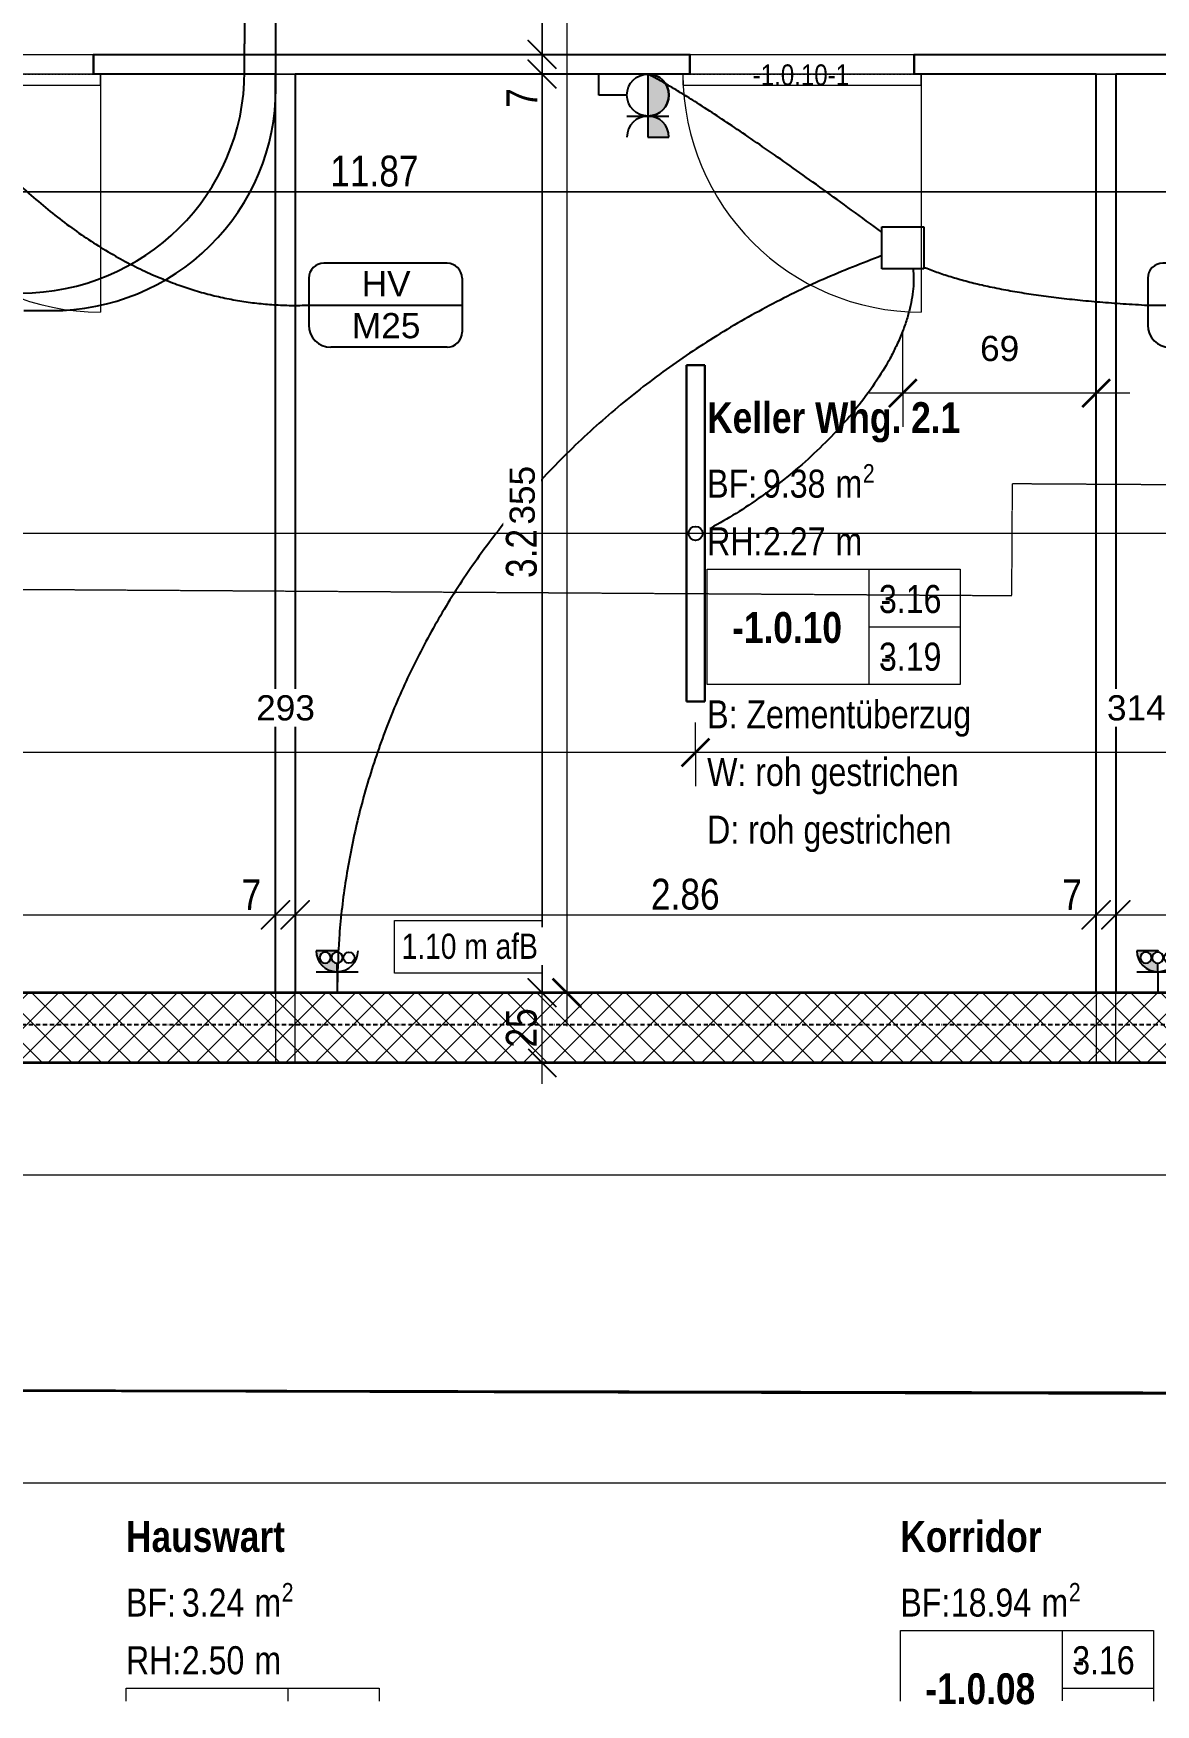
# Model space of a CAD drawing. Header units: millimetres. Extents: x -24363 to 26500, y -21894 to 23000.
# Drawn here: x -9004 to -4998, y -12942 to -6975 of the extents above; entities that cross this region are included whole.
import ezdxf

# ---------------------------------------------------------------- set-up
doc = ezdxf.new("R2010")
doc.units = ezdxf.units.MM
for name, pattern in [('Achse', [25, 15, -5, 0, -5]), ('IMPORT-Strich 2_1mm _3_', [3, 2, -1]), ('IMPORT-Strich 6_1mm', [7, 6, -1]), ('IMPORT-Strichpunkt 3_1_1mm Achsen _3_', [5, 3, -1, 0, -1])]:
    doc.linetypes.add(name, pattern=pattern)
for name, color, linetype, lineweight in [('000 Kataster', 7, 'Continuous', 5), ('000 Kataster Abbruch', 7, 'Continuous', 5), ('000-3 Kataster Parzellengrenzen', 7, 'Continuous', 5), ('010 Aussenwände Bauteilschraffuren Neu', 7, 'Continuous', 5), ('010 Aussenwände Neu', 7, 'Continuous', 5), ('010 Türen Neu', 7, 'Continuous', 5), ('016 Trennwände Neu', 7, 'Continuous', 5), ('035 Decken Neu', 7, 'Continuous', 5), ('080 Raum Innen Kontur Neu', 7, 'Continuous', 5), ('080 Raum Innen Text Neu', 7, 'Continuous', 5), ('080 Raum Innen Textrahmen Neu', 7, 'Continuous', 5), ('110 Bemassungen Ausführung Neu', 7, 'Continuous', 5), ('160 Beschriftungen Ausführung Neu', 7, 'Continuous', 5), ('Allgemeine Beschriftungen', 7, 'Continuous', 5), ('Allgemeines Modell', 7, 'Continuous', 5), ('Bemaßungen', 7, 'Continuous', 9), ('Bemaßungen-50', 7, 'Continuous', 9), ('Elektroinstallationen', 7, 'Continuous', 5), ('Kabel', 7, 'Continuous', 5), ('Leerrohr', 7, 'Continuous', 5), ('Leerrohrformteile', 7, 'Continuous', 5), ('Leuchten', 7, 'Continuous', 5), ('Türen', 7, 'Continuous', 5), ('Wände', 7, 'Continuous', 5)]:
    doc.layers.add(name, color=color, linetype=linetype, lineweight=lineweight)
doc.layers.add('5773_100 Untergeschoss_dwg', color=7, linetype='Continuous', lineweight=5, true_color=0x767676)
doc.layers.add('Detailelemente', color=1, linetype='Continuous', lineweight=25, true_color=0xff0000)
doc.styles.add('Arial Narrow', font='ARIALN.TTF', dxfattribs={"height": 110.000002})
doc.styles.add('Arial Narrow_11', font='ARIALN.TTF', dxfattribs={"height": 66})
doc.styles.add('Arial Narrow_4', font='ARIALN.TTF', dxfattribs={"height": 75})
doc.styles.add('Arial Narrow_9', font='ARIALN.TTF', dxfattribs={"height": 100})
doc.styles.add('Arial Narrow_B', font='ARIALNB.TTF', dxfattribs={"height": 110})
doc.styles.add('Arial_5', font='arial.ttf', dxfattribs={"height": 90})
doc.styles.add('Arial_6', font='arial.ttf', dxfattribs={"width": 0.8, "height": 90})
doc.dimstyles.new('Diagonal_-_1_8_mm_Arial', dxfattribs={"dimscale": 304.8, "dimtxt": 91.823346, "dimasz": 0.328084, "dimexe": 0.393701, "dimexo": 0.246063, "dimgap": 0.287073, "dimtad": 1, "dimdec": 0, "dimlfac": 0.1, "dimzin": 0, "dimdsep": 46, "dimtxsty": 'Arial_5', "dimblk1": 'OBLIQUE', "dimblk2": 'OBLIQUE', "dimsah": 1, "dimcen": 0.09, "dimdle": 0.393701, "dimadec": 3, "dimazin": 2, "dimtfac": 1, "dimtdec": 4, "dimtix": 1, "dimtmove": 0, "dimatfit": 3, "dimfxl": 1, "dimtvp": 1, "dimtfill": 1, "dimtolj": 1, "dimtzin": 0, "dimarcsym": 2})

# ---------------------------------------------------------------- blocks, each defined once
blk = doc.blocks.new('DirectShape - Modell_Elektroplaner_002-17024542-UG')
at = {"layer": 'Wände', "color": 253, "true_color": 0xa3a3a3}
for p, q in [((24555, 0), (0, 0)), ((0, -250), (24555, -250))]:
    blk.add_line(p, q, dxfattribs=at)
blk = doc.blocks.new('DirectShape - Wand-013-17009677-UG')
blk.add_blockref('DirectShape - Modell_Elektroplaner_002-17024542-UG', (0, 0))
blk = doc.blocks.new('DirectShape - Modell_Elektroplaner_002-17024623-UG')
at = {"layer": 'Wände', "color": 253, "true_color": 0xa3a3a3}
for p, q in [((70, 0), (70, -70)), ((3600, 0), (70, 0)), ((3600, -70), (3600, 0)), ((70, -70), (3600, -70))]:
    blk.add_line(p, q, dxfattribs=at)
blk = doc.blocks.new('DirectShape - Wand-012-17009774-UG')
blk.add_blockref('DirectShape - Modell_Elektroplaner_002-17024623-UG', (0, 0))
blk = doc.blocks.new('DirectShape - Modell_Elektroplaner_002-17024829-UG')
at = {"layer": 'Wände', "color": 253, "true_color": 0xa3a3a3}
for p, q in [((70, 0), (70, -70)), ((3600, 0), (70, 0)), ((3600, -70), (3600, 0)), ((70, -70), (3600, -70))]:
    blk.add_line(p, q, dxfattribs=at)
blk = doc.blocks.new('DirectShape - Wand-012-17010043-UG')
blk.add_blockref('DirectShape - Modell_Elektroplaner_002-17024829-UG', (0, 0))
blk = doc.blocks.new('DirectShape - Freifläche-001-17037210-UG')
at = {"layer": 'Allgemeines Modell', "color": 251, "true_color": 0x666666}
for p, q in [((10646.2, 1245.5), (3682.1, 1245.5)), ((14227.9, 1245.5), (10646.2, 1245.5)), ((4711.6, 82.8), (10786.1, 66.9)), ((10786.1, 66.9), (27653.2, 22.8))]:
    blk.add_line(p, q, dxfattribs=at)
at = {"layer": 'Allgemeines Modell', "color": 253, "true_color": 0xa3a3a3}
for p, q in [((3682.1, 1245.5), (10646.2, 1245.5)), ((10646.2, 1245.5), (14227.9, 1245.5)), ((10786.1, 66.9), (4711.6, 82.8)), ((27653.2, 22.8), (10786.1, 66.9))]:
    blk.add_line(p, q, dxfattribs=at)
blk = doc.blocks.new('DirectShape - Modell_Elektroplaner_002-17037918-UG')
at = {"layer": 'Wände', "color": 253, "true_color": 0xa3a3a3}
for p, q in [((4410, 0), (2280, 0)), ((2280, 0), (2280, -70)), ((4410, -70), (4410, 0)), ((7770, 0), (5210, 0)), ((5210, 0), (5210, -70)), ((2280, -70), (4410, -70)), ((5210, -70), (7770, -70))]:
    blk.add_line(p, q, dxfattribs=at)
blk = doc.blocks.new('DirectShape - Wand-019-17037919-UG')
blk.add_blockref('DirectShape - Modell_Elektroplaner_002-17037918-UG', (0, 0))
blk = doc.blocks.new('DirectShape - Modell_Elektroplaner_002-17037925-UG')
at = {"layer": 'Türen', "color": 253, "true_color": 0xa3a3a3}
for p, q in [((425, 40), (-425, 40)), ((-425, 40), (-425, 0)), ((-425, 0), (425, 0)), ((425, 0), (425, 40))]:
    blk.add_line(p, q, dxfattribs=at)
at = {"layer": 'Türen', "color": 251, "true_color": 0x666666}
for p, q in [((-400, -40), (-400, 0)), ((400, -40), (400, 0)), ((-400, -40), (-400, -70)), ((400, -40), (400, -70))]:
    blk.add_line(p, q, dxfattribs=at)
blk = doc.blocks.new('DirectShape - Modell_Elektroplaner_002-17037926-UG')
blk.add_blockref('DirectShape - Modell_Elektroplaner_002-17037925-UG', (0, 0))
blk = doc.blocks.new('DirectShape - Tür-014-17037927-UG')
blk.add_blockref('DirectShape - Modell_Elektroplaner_002-17037926-UG', (400, 70))
blk = doc.blocks.new('DirectShape - Tür-014-17037971-UG')
blk.add_blockref('DirectShape - Modell_Elektroplaner_002-17037926-UG', (400, 70))
blk = doc.blocks.new('Modell_Elektroplaner_002_ifc-1-UG')
at = {"layer": 'Allgemeines Modell', "color": 251, "lineweight": 5, "true_color": 0x666666, "rotation": 359.999751747052}
blk.add_blockref('DirectShape - Freifläche-001-17037210-UG', (-17702.2, -11895.4), dxfattribs=at)
at = {"layer": 'Türen', "color": 251, "lineweight": 5, "true_color": 0x666666, "rotation": 179.999751747052}
for name, p in [('DirectShape - Tür-014-17037971-UG', (-8790, -7050)), ('DirectShape - Tür-014-17037927-UG', (-5860, -7050))]:
    blk.add_blockref(name, p, dxfattribs=at)
at = {"layer": 'Wände', "color": 251, "lineweight": 5, "true_color": 0x666666}
for name, p, rotation in [('DirectShape - Wand-019-17037919-UG', (-11070, -7050), 359.999751747052), ('DirectShape - Wand-012-17009774-UG', (-8070, -7050), 269.9997517460218), ('DirectShape - Wand-012-17010043-UG', (-5140, -7050), 269.9997517460218), ('DirectShape - Wand-013-17009677-UG', (10835, -10650), 179.999751747052)]:
    blk.add_blockref(name, p, dxfattribs=dict(at, rotation=rotation))
blk = doc.blocks.new('tin_LED_Lichtleiste - Lichtleiste LED 120-17546088-UG')
at = {"layer": 'Leuchten', "color": 150, "lineweight": 25, "true_color": 0x007fff}
for p, q in [((600, 32.5), (-600, 32.5)), ((-600, 32.5), (-600, -32.5)), ((-600, 32.5), (600, 32.5)), ((-600, -32.5), (-600, 32.5)), ((600, -32.5), (600, 32.5)), ((600, 32.5), (600, -32.5)), ((-600, -32.5), (600, -32.5)), ((600, -32.5), (-600, -32.5))]:
    blk.add_line(p, q, dxfattribs=at)
blk.add_circle((0, 0), 25, dxfattribs=at)
blk = doc.blocks.new('tin_Schema0_T13_AP - Schalter Schema 0 T13 AP-17867032-UG')
at = {"layer": 'Detailelemente', "true_color": 0x007fff}
for points in [[(-293.6, -150), (-274.1, -147.4), (-256.1, -140), (-240.5, -128), (-228.6, -112.5), (-221.1, -94.4), (-218.6, -75), (-221.1, -55.6), (-228.6, -37.5), (-240.5, -22), (-256.1, -10), (-274.1, -2.6), (-293.6, 0)], [(-218.6, -225), (-221.1, -205.6), (-228.6, -187.5), (-240.5, -172), (-256.1, -160), (-274.1, -152.6), (-293.6, -150), (-293.6, -225)]]:
    blk.add_hatch(color=150, dxfattribs=at).paths.add_polyline_path(points)
at = {"layer": 'Detailelemente', "color": 150, "true_color": 0x007fff}
for p, q in [((-468.6, -75), (-468.6, 0)), ((-293.6, 0), (-293.6, -150)), ((-368.6, -75), (-468.6, -75)), ((-368.6, -150), (-218.6, -150)), ((-293.6, -150), (-293.6, -225)), ((-293.6, -225), (-218.6, -225))]:
    blk.add_line(p, q, dxfattribs=at)
blk.add_circle((-293.6, -75), 75, dxfattribs=at)
for centre, start, end in [((-293.6, -75), 270, 90), ((-293.6, -225), 0, 180), ((-293.6, -225), 0, 90)]:
    blk.add_arc(centre, 75, start, end, dxfattribs=at)
blk = doc.blocks.new('tin_Steckdose_T13_AP - Steckdose 3xT13 AP-17882971-UG')
at = {"layer": 'Detailelemente', "true_color": 0x007fff}
h = blk.add_hatch(color=150, dxfattribs=at)
h.paths.add_polyline_path([(-293.6, -75), (-293.6, -105), (-288.4, -105.7), (-283.6, -107.7), (-279.4, -110.9), (-276.2, -115), (-274.2, -119.8), (-273.6, -125), (-274.2, -130.2), (-276.2, -135), (-279.4, -139.1), (-283.6, -142.3), (-288.4, -144.3), (-293.6, -145), (-293.6, -150), (-218.6, -150), (-221.1, -130.6), (-228.6, -112.5), (-240.5, -97), (-256.1, -85), (-274.1, -77.6)])
h.paths.add_polyline_path([(-251.1, -105), (-245.9, -105.7), (-241.1, -107.7), (-236.9, -110.9), (-233.7, -115), (-231.7, -119.8), (-231.1, -125), (-231.7, -130.2), (-233.7, -135), (-236.9, -139.1), (-241.1, -142.3), (-245.9, -144.3), (-251.1, -145), (-256.2, -144.3), (-261.1, -142.3), (-265.2, -139.1), (-268.4, -135), (-270.4, -130.2), (-271.1, -125), (-270.4, -119.8), (-268.4, -115), (-265.2, -110.9), (-261.1, -107.7), (-256.2, -105.7)])
at = {"layer": 'Detailelemente', "color": 150, "true_color": 0x007fff}
for p, q in [((-293.6, -75), (-293.6, 0)), ((-218.6, -75), (-368.6, -75)), ((-293.6, -75), (-293.6, -105)), ((-293.6, -145), (-293.6, -150)), ((-293.6, -150), (-218.6, -150))]:
    blk.add_line(p, q, dxfattribs=at)
for centre, radius in [((-293.6, 0), 0.3), ((-336.1, -125), 20), ((-293.6, -150), 0.3), ((-293.6, -150), 0.3)]:
    blk.add_circle(centre, radius, dxfattribs=at)
for centre, radius, start, end in [((-293.6, -150), 75, 0, 180), ((-293.6, -125), 20, 90, 270), ((-293.6, -150), 75, 0, 90), ((-293.6, -125), 20, 270, 90), ((-251.1, -125), 20, 0, 180), ((-251.1, -125), 20, 180, 0)]:
    blk.add_arc(centre, radius, start, end, dxfattribs=at)
blk = doc.blocks.new('tin_Abzweigdose_Flaeche_Decke - 115x115x115-18254457-UG')
at = {"layer": 'Detailelemente', "color": 150, "true_color": 0x007fff}
for p, q in [((-75, 75), (75, 75)), ((-75, -75), (-75, 75)), ((75, 75), (75, -75)), ((75, -75), (-75, -75))]:
    blk.add_line(p, q, dxfattribs=at)
blk = doc.blocks.new('tin_E_LR_Bogen_KRS - tin_E_LR_Bogen_KRS-V9-UG')
at = {"layer": 'Leerrohrformteile', "color": 1, "lineweight": 25, "true_color": 0xff0000}
for p, q in [((-8138.6, -7172.2), (-8138.6, -7073.1)), ((-9038.6, -7964.7), (-8938.6, -7964.7))]:
    blk.add_line(p, q, dxfattribs=at)
blk.add_ellipse((-8938.6, -7172.2), major_axis=(-800, 0), ratio=0.990613, start_param=1.570796, end_param=3.141593, dxfattribs=at)
blk = doc.blocks.new('tin_E_LR_Bogen_KRS - tin_E_LR_Bogen_KRS-V10-UG')
at = {"layer": 'Leerrohrformteile', "color": 1, "lineweight": 25, "true_color": 0xff0000}
for p, q in [((-8250.2, -7110.8), (-8250.2, -7011.9)), ((-9150.2, -7902.1), (-9050.2, -7902.1))]:
    blk.add_line(p, q, dxfattribs=at)
blk.add_ellipse((-9050.2, -7110.8), major_axis=(800, 0), ratio=0.989104, start_param=4.712389, end_param=6.283185, dxfattribs=at)
blk = doc.blocks.new('tin_Beschriftung_Verweis_2 Zeilen - Verteilung_ Leerrohr-V15-UG')
at = {"layer": 'Elektroinstallationen', "color": 150, "lineweight": 25, "true_color": 0x007fff}
for p, q in [((220, 150), (-220, 150)), ((-273.6, 96.4), (-273.6, -71.4)), ((273.6, 96.4), (273.6, -96.4)), ((-273.6, 0), (273.6, 0)), ((220, -150), (-195, -150))]:
    blk.add_line(p, q, dxfattribs=at)
for centre, radius, start, end in [((-220, 96.4), 53.6, 90, 180), ((220, 96.4), 53.6, 360, 90), ((-195, -71.4), 78.6, 180, 270), ((220, -96.4), 53.6, 270, 0)]:
    blk.add_arc(centre, radius, start, end, dxfattribs=at)
blk = doc.blocks.new('tin_Fundamenterder_Horizontal_P1_P2 - Banderder verzinkt 50mm2-18181100-UG')
at = {"layer": 'Elektroinstallationen', "color": 1, "linetype": 'Achse', "lineweight": 25, "true_color": 0xff0000}
blk.add_line((0, 0), (24560.4, 0), dxfattribs=at)
blk = doc.blocks.new('5773_100 Untergeschoss_dwg-17512464-UG')
at = {"layer": '010 Aussenwände Bauteilschraffuren Neu', "true_color": 0x808080}
h = blk.add_hatch(dxfattribs=at)
h.set_pattern_fill('FP_1', color=8, style=0, pattern_type=2)
h.set_pattern_definition([(60.551, (0, 0), (-65.30952, 36.87365), []), (150.551, (0, 0), (36.87365, 65.30952), [])])
h.paths.add_polyline_path([(-10362.5, -13938.4), (13052.7, -7422.3), (12985.7, -7181.5), (-10429.5, -13697.6)])
at = {"layer": '000 Kataster', "color": 251, "linetype": 'IMPORT-Strich 6_1mm', "true_color": 0x656565, "flags": 128}
blk.add_lwpolyline([(-9798, -14964.8), (-9348, -14862.8), (16216.9, -7801.7), (22467.1, -6075.3)], dxfattribs=at)
at = {"layer": '000 Kataster', "color": 251, "true_color": 0x656565, "flags": 128}
blk.add_lwpolyline([(22467.1, -6075.3), (16216.9, -7801.7), (-9348, -14862.8), (-9798, -14964.8)], dxfattribs=at)
at = {"layer": '000 Kataster Abbruch', "color": 40, "linetype": 'IMPORT-Strich 2_1mm _3_', "true_color": 0xffbf00}
for p, q in [((-6787.1, -11185.8), (-4022.2, -10435.2)), ((-4022.1, -10435.1), (-3959.5, -10418.1))]:
    blk.add_line(p, q, dxfattribs=at)
at = {"layer": '000 Kataster Abbruch', "color": 40, "linetype": 'IMPORT-Strich 2_1mm _3_', "true_color": 0xffbf00, "flags": 128}
blk.add_lwpolyline([(-3959.4, -10418.1), (-2901.1, -10130.8), (-3006.1, -9744.8), (-1648.1, -9375.8), (-1153.1, -9658.8), (-1032.4, -9448)], dxfattribs=at)
at = {"layer": '000-3 Kataster Parzellengrenzen', "color": 251, "lineweight": 25, "true_color": 0x656565, "flags": 128}
for points in [[(22467.1, -6075.3), (-9348, -14862.8), (-9798, -14964.8), (-14811.3, -16075.7)], [(-14811.3, -16075.7), (-9798, -14964.8), (-9348, -14862.8), (22467.1, -6075.3)]]:
    blk.add_lwpolyline(points, dxfattribs=at)
at = {"layer": '010 Aussenwände Neu', "lineweight": 35, "flags": 128}
for points in [[(12650.1, -5043.2), (13226.6, -7114.5), (13293.6, -7355.3), (-10362.5, -13938.4), (-10651.5, -14018.8), (-11865.2, -9657.5)], [(1005.9, -10515.3), (-10429.5, -13697.6), (-11576.2, -9577.1)]]:
    blk.add_lwpolyline(points, dxfattribs=at)
at = {"layer": '010 Türen Neu', "linetype": 'IMPORT-Strichpunkt 3_1_1mm Achsen _3_'}
for p, q in [((-4526.1, -8577.4), (-3755.4, -8363)), ((-4507.3, -8644.9), (-3736.6, -8430.4)), ((-7348.9, -9363), (-6578.1, -9148.5)), ((-7330.1, -9430.4), (-6559.4, -9215.9))]:
    blk.add_line(p, q, dxfattribs=at)
at = {"layer": '010 Türen Neu'}
for p, q in [((-3712.5, -8423.7), (-3484.7, -9242.6)), ((-6535.3, -9209.2), (-6307.4, -10028.1))]:
    blk.add_line(p, q, dxfattribs=at)
at = {"layer": '010 Türen Neu', "lineweight": 25, "flags": 128}
for points in [[(-3736.6, -8430.4), (-3755.4, -8363)], [(-4507.3, -8644.9), (-4526.1, -8577.4)], [(-6559.4, -9215.9), (-6578.1, -9148.5)]]:
    blk.add_lwpolyline(points, close=True, dxfattribs=at)
at = {"layer": '010 Türen Neu', "flags": 128}
for points in [[(-3736.6, -8430.4), (-3755.4, -8363)], [(-4507.3, -8644.9), (-4526.1, -8577.4)], [(-6559.4, -9215.9), (-6578.1, -9148.5)]]:
    blk.add_lwpolyline(points, close=True, dxfattribs=at)
at = {"layer": '010 Türen Neu'}
for centre in [(-3712.5, -8423.7), (-6535.3, -9209.2)]:
    blk.add_arc(centre, 850, 195.551, 285.551, dxfattribs=at)
at = {"layer": '016 Trennwände Neu', "lineweight": 25, "flags": 128}
for points in [[(-1270.4, -7744.1), (-3043, -8237.4), (-2163.6, -11397.3), (-2231.1, -11416.1), (-3110.4, -8256.1), (-3736.6, -8430.4), (-3755.4, -8363), (-1289.1, -7676.6), (-1270.4, -7744.1)], [(-4507.3, -8644.9), (-5865.7, -9022.9), (-4986.4, -12182.8), (-5053.8, -12201.6), (-5933.2, -9041.7), (-6559.4, -9215.9), (-6578.1, -9148.5), (-4526.1, -8577.4), (-4507.3, -8644.9)]]:
    blk.add_lwpolyline(points, dxfattribs=at)
at = {"layer": '035 Decken Neu', "linetype": 'IMPORT-Strichpunkt 3_1_1mm Achsen _3_', "flags": 128}
blk.add_lwpolyline([(-11865.2, -9657.5), (-10651.5, -14018.8), (13293.6, -7355.3), (12650.1, -5043.2), (12409.3, -5110.2), (11739.1, -2701.7), (-11965.2, -9298.2)], dxfattribs=at)
at = {"layer": '035 Decken Neu', "linetype": 'IMPORT-Strich 2_1mm _3_', "flags": 128}
blk.add_lwpolyline([(-6209, -13197.8), (1421, -11074.4), (-158.1, -5400.1), (-7788.1, -7523.4)], close=True, dxfattribs=at)
at = {"layer": '080 Raum Innen Kontur Neu', "color": 9, "true_color": 0xc0c0c0, "flags": 128}
blk.add_lwpolyline([(-11576.2, -9577.1), (-11327.7, -10470.2), (107.8, -7287.9), (-964.6, -3434.3), (-1181.8, -3494.8)], dxfattribs=at)
for points in [[(-3043, -8237.4), (-2163.6, -11397.3), (1005.9, -10515.3), (126.6, -7355.3)], [(-2231.1, -11416.1), (-3110.4, -8256.1), (-5865.7, -9022.9), (-4986.4, -12182.8)], [(-5053.8, -12201.6), (-5933.2, -9041.7), (-8688.5, -9808.4), (-7809.1, -12968.3)]]:
    blk.add_lwpolyline(points, close=True, dxfattribs=at)
at = {"layer": '080 Raum Innen Textrahmen Neu'}
for p, q in [((-3417.7, -10177), (-3307.3, -10573.7)), ((-3362.5, -10375.3), (-3048.7, -10288)), ((-1737.3, -13642.4), (-1669.8, -13884.9)), ((-1682.1, -13840.7), (-1368.3, -13753.4)), ((-2226.3, -14039.8), (-2293.8, -13797.3)), ((-4345.4, -14581.9), (-4333.1, -14626.1)), ((-4889.6, -14781), (-4901.9, -14736.8))]:
    blk.add_line(p, q, dxfattribs=at)
at = {"layer": '080 Raum Innen Textrahmen Neu', "flags": 128}
blk.add_lwpolyline([(-3974.2, -10331.8), (-3103.9, -10089.7), (-2993.5, -10486.4), (-3863.8, -10728.5)], close=True, dxfattribs=at)
for points in [[(-2293.8, -13797.3), (-1423.5, -13555.1), (-1356, -13797.6)], [(-4901.9, -14736.8), (-4031.7, -14494.6), (-4019.4, -14538.8)]]:
    blk.add_lwpolyline(points, dxfattribs=at)
at = {"layer": '110 Bemassungen Ausführung Neu', "color": 254, "true_color": 0xcccccc}
for p, q in [((-5079.7, -8557.6), (-5034.8, -8719)), ((-4944.5, -8693.9), (-5125.1, -8744.1)), ((-4925.7, -8761.3), (-5106.4, -8811.6)), ((-4046.4, -11921.2), (-4227, -11971.5)), ((-3979.4, -12162.1), (-4160, -12212.3))]:
    blk.add_line(p, q, dxfattribs=at)
at = {"layer": '110 Bemassungen Ausführung Neu', "color": 254, "lineweight": 25, "true_color": 0xcccccc}
blk.add_line((-4131.2, -12152.4), (-4008.1, -12222), dxfattribs=at)
at = {"layer": '110 Bemassungen Ausführung Neu', "color": 254, "true_color": 0xcccccc, "flags": 128}
for points in [[(-8931.2, -10312.5), (239.3, -7760.5)], [(-5079.7, -8557.6), (-5034.8, -8719), (-5016, -8786.4), (-5034.8, -8719)]]:
    blk.add_lwpolyline(points, close=True, dxfattribs=at)
at = {"layer": '110 Bemassungen Ausführung Neu', "color": 254, "lineweight": 25, "true_color": 0xcccccc, "flags": 128}
for points in [[(-4973.2, -8753.8), (-5096.4, -8684.2)], [(-4954.5, -8821.2), (-5077.6, -8751.7)], [(-4075.1, -11981.1), (-4198.3, -11911.6)]]:
    blk.add_lwpolyline(points, close=True, dxfattribs=at)
at = {"layer": '110 Bemassungen Ausführung Neu', "color": 254, "true_color": 0xcccccc, "flags": 128}
for points in [[(-13627, -16403.9), (-13554.8, -16383.7), (-10249.4, -15463.9), (13695.7, -8800.4)], [(-13554.8, -16383.7), (-10249.4, -15463.9), (13695.7, -8800.4), (13768, -8780.3)], [(-4049.6, -12259.5), (-4069.7, -12187.2), (-4136.7, -11946.4), (-5016, -8786.4), (-4136.7, -11946.4), (-5016, -8786.4)], [(-11250.6, -13638), (-11178.3, -13617.9), (-10793, -13510.6), (-10503.9, -13430.2), (-7951, -12719.7), (-7883.5, -12701), (-5128.2, -11934.2), (-5060.8, -11915.4), (-2305.5, -11148.7), (-2238, -11129.9), (931.5, -10247.9), (1003.8, -10227.8)], [(-2280.3, -11239), (-2330.6, -11058.4), (-2280.3, -11239), (-2330.6, -11058.4)], [(-2212.9, -11220.2), (-2263.2, -11039.6), (-2212.9, -11220.2), (-2263.2, -11039.6)], [(-5103.1, -12024.5), (-5153.4, -11843.9), (-5103.1, -12024.5), (-5153.4, -11843.9)], [(-5035.6, -12005.8), (-5085.9, -11825.1), (-5035.6, -12005.8), (-5085.9, -11825.1)]]:
    blk.add_lwpolyline(points, dxfattribs=at)
at = {"layer": '110 Bemassungen Ausführung Neu', "color": 254, "lineweight": 25, "true_color": 0xcccccc, "flags": 128}
for points in [[(-2270.7, -11087.1), (-2340.2, -11210.3), (-2270.7, -11087.1), (-2340.2, -11210.3)], [(-2203.3, -11068.4), (-2272.8, -11191.5), (-2203.3, -11068.4), (-2272.8, -11191.5)], [(-5093.5, -11872.6), (-5163, -11995.8), (-5093.5, -11872.6), (-5163, -11995.8)], [(-5026, -11853.9), (-5095.5, -11977), (-5026, -11853.9), (-5095.5, -11977)]]:
    blk.add_lwpolyline(points, dxfattribs=at)
at = {"layer": '080 Raum Innen Text Neu', "color": 254, "true_color": 0xcccccc, "attachment_point": 1, "rotation": 15.551, "line_spacing_factor": 0.974696}
for s, insert, char_height, width, style in [('Keller Whg. 2.1', (-4134.1, -9757.2), 110, 1084.744, 'Arial Narrow_B'), ('2', (-3539.3, -9821.1), 66, 50.253, 'Arial Narrow_11'), ('9.38', (-3877.5, -9935.8), 100, 266.485, 'Arial Narrow_9'), (' m', (-3658.8, -9875), 100, 153.505, 'Arial Narrow_9'), ('BF:', (-4069.5, -9989.3), 100, 214.907, 'Arial Narrow_9'), ('2.27', (-3822.3, -10134.2), 100, 266.485, 'Arial Narrow_9'), (' m', (-3603.6, -10073.3), 100, 153.505, 'Arial Narrow_9'), ('RH:', (-4014.3, -10187.6), 100, 237.012, 'Arial Narrow_9'), ('3.16', (-3368.2, -10221.5), 100, 266.485, 'Arial Narrow_9'), ('-', (-3362.6, -10221.1), 100, 45.438, 'Arial Narrow_9'), ('-1.0.10', (-3847.4, -10455.3), 110, 468.75, 'Arial Narrow_B'), ('3.19', (-3313, -10419.9), 100, 266.485, 'Arial Narrow_9'), ('-', (-3307.4, -10419.4), 100, 45.438, 'Arial Narrow_9'), ('B: Zementüberzug', (-3848.7, -10782.7), 100, 1129.799, 'Arial Narrow_9'), ('W: roh gestrichen', (-3793.5, -10981), 100, 1074.537, 'Arial Narrow_9'), ('D: roh gestrichen', (-3738.3, -11179.4), 100, 1043.836, 'Arial Narrow_9'), ('Korridor', (-2398.5, -13421), 110, 609.24, 'Arial Narrow_B'), ('2', (-1759.8, -13472.7), 66, 50.253, 'Arial Narrow_11'), ('18.94', (-2160.4, -13604.7), 100, 342.624, 'Arial Narrow_9'), (' m', (-1879.3, -13526.5), 100, 153.505, 'Arial Narrow_9'), ('BF:', (-2333.9, -13653), 100, 214.907, 'Arial Narrow_9'), ('3.16', (-1687.8, -13687), 100, 266.485, 'Arial Narrow_9'), ('-', (-1682.2, -13686.5), 100, 45.438, 'Arial Narrow_9'), ('-1.0.08', (-2167, -13920.7), 110, 468.75, 'Arial Narrow_B'), ('Hauswart', (-5061.9, -14162.1), 110, 680.836, 'Arial Narrow_B'), ('2', (-4467.1, -14226.1), 66, 50.253, 'Arial Narrow_11'), ('3.24', (-4805.3, -14340.8), 100, 266.485, 'Arial Narrow_9'), (' m', (-4586.6, -14279.9), 100, 153.505, 'Arial Narrow_9'), ('BF:', (-4997.3, -14394.2), 100, 214.907, 'Arial Narrow_9'), ('2.50', (-4750.1, -14539.1), 100, 266.485, 'Arial Narrow_9'), (' m', (-4531.4, -14478.3), 100, 153.505, 'Arial Narrow_9'), ('RH:', (-4942.1, -14592.6), 100, 237.012, 'Arial Narrow_9')]:
    blk.add_mtext(s, dxfattribs=dict(at, insert=insert, char_height=char_height, width=width, style=style))
at = {"layer": '110 Bemassungen Ausführung Neu', "color": 254, "true_color": 0xcccccc, "char_height": 110, "attachment_point": 1, "line_spacing_factor": 0.974696, "style": 'Arial Narrow'}
for s, insert, width, rotation in [('7', (-5106.3, -8937), 83.754, 105.551), ('11.87', (-5666.6, -9269.9), 376.891, 15.551), ('3.28', (-4658.1, -10554.5), 293.138, 105.551), ('7', (-2456, -11058.5), 83.754, 15.551), ('2.86', (-3871.3, -11450.4), 293.138, 15.551), ('7', (-5278.7, -11844), 83.754, 15.551), ('25', (-4208.6, -12169.6), 167.507, 105.551)]:
    blk.add_mtext(s, dxfattribs=dict(at, insert=insert, width=width, rotation=rotation))
at = {"layer": '160 Beschriftungen Ausführung Neu', "color": 254, "true_color": 0xcccccc, "insert": (-4300.7, -8551.7), "char_height": 75, "width": 410.801, "attachment_point": 1, "rotation": 15.551, "line_spacing_factor": 0.974696, "style": 'Arial Narrow_4'}
blk.add_mtext('-1.0.10-1', dxfattribs=at)
blk = doc.blocks.new('DIMBLOCK4-UG')
at = {"layer": 'Bemaßungen-50'}
for p, q in [((-5900, -8259.2), (-5900, -8035)), ((-5090, -8259.2), (-6020, -8259.2)), ((-5900, -8259.2), (-5900, -8379.2)), ((-5210, -8259.2), (-5210, -8254.9)), ((-5210, -8259.2), (-5210, -8379.2))]:
    blk.add_line(p, q, dxfattribs=at)
at = {"layer": 'Bemaßungen-50', "lineweight": 35}
for p, q in [((-5900, -8259.2), (-5850, -8209.2)), ((-5210, -8259.2), (-5160, -8209.2)), ((-5900, -8259.2), (-5950, -8309.2)), ((-5210, -8259.2), (-5260, -8309.2))]:
    blk.add_line(p, q, dxfattribs=at)
at = {"layer": 'Bemaßungen-50', "color": 0, "insert": (-5624.3, -8054.8), "char_height": 90, "width": 166.13, "attachment_point": 1, "rotation": 359.99975, "line_spacing_factor": 0.941778, "style": 'Arial_5', "bg_fill": 3, "box_fill_scale": 1.25, "bg_fill_color": 256, "bg_fill_true_color": 13158600, "bg_fill_transparency": 0}
blk.add_mtext('69', dxfattribs=at)
blk = doc.blocks.new('_Oblique')
at = {"color": 0, "linetype": 'ByBlock', "lineweight": -2}
blk.add_line((-0.5, -0.5), (0.5, 0.5), dxfattribs=at)
blk = doc.blocks.new('DIMBLOCK40-UG')
at = {"layer": 'Bemaßungen-50'}
for p, q in [((-2699.4, -10770), (-2699.4, -8640)), ((-2699.4, -8760), (-12213.7, -8759.9)), ((-2699.4, -8760), (-2579.4, -8760)), ((-2699.4, -10650), (-2819.4, -10650)), ((-2699.4, -10650), (-2695.2, -10650))]:
    blk.add_line(p, q, dxfattribs=at)
at = {"layer": 'Bemaßungen-50', "lineweight": 35}
for p, q in [((-2699.4, -8760), (-2749.4, -8710)), ((-2699.4, -8760), (-2649.4, -8810)), ((-2699.4, -10650), (-2749.4, -10600)), ((-2699.4, -10650), (-2649.4, -10700))]:
    blk.add_line(p, q, dxfattribs=at)
at = {"layer": 'Bemaßungen-50', "color": 0, "insert": (-2903.8, -9808.8), "char_height": 90, "width": 249.194, "attachment_point": 1, "rotation": 90, "line_spacing_factor": 0.941778, "style": 'Arial_5', "bg_fill": 3, "box_fill_scale": 1.25, "bg_fill_color": 256, "bg_fill_true_color": 13158600, "bg_fill_transparency": 0}
blk.add_mtext('189', dxfattribs=at)
blk = doc.blocks.new('DIMBLOCK42-UG')
at = {"layer": 'Bemaßungen-50'}
for p, q in [((-6640, -9542.2), (-6640, -9434.9)), ((-3495, -9542.2), (-3495, -9434.9)), ((-3495, -9542.2), (-6640, -9542.2)), ((-6640, -9542.2), (-6640, -9662.2)), ((-3495, -9542.2), (-3495, -9662.2))]:
    blk.add_line(p, q, dxfattribs=at)
at = {"layer": 'Bemaßungen-50', "lineweight": 35}
for p, q in [((-6640, -9542.2), (-6690, -9592.2)), ((-6640, -9542.2), (-6590, -9492.2)), ((-3495, -9542.2), (-3545, -9592.2)), ((-3495, -9542.2), (-3445, -9492.2))]:
    blk.add_line(p, q, dxfattribs=at)
at = {"layer": 'Bemaßungen-50', "color": 0, "insert": (-5171.4, -9337.9), "char_height": 90, "width": 249.194, "attachment_point": 1, "rotation": 359.99975, "line_spacing_factor": 0.941778, "style": 'Arial_5', "bg_fill": 3, "box_fill_scale": 1.25, "bg_fill_color": 256, "bg_fill_true_color": 13158600, "bg_fill_transparency": 0}
blk.add_mtext('314', dxfattribs=at)
blk = doc.blocks.new('DIMBLOCK43-UG')
at = {"layer": 'Bemaßungen-50'}
for p, q in [((-9570, -9542.2), (-9570, -9434.9)), ((-6640, -9542.2), (-6640, -9434.9)), ((-6640, -9542.2), (-9570, -9542.2)), ((-9570, -9542.2), (-9570, -9662.2)), ((-6640, -9542.2), (-6640, -9662.2))]:
    blk.add_line(p, q, dxfattribs=at)
at = {"layer": 'Bemaßungen-50', "lineweight": 35}
for p, q in [((-9570, -9542.2), (-9620, -9592.2)), ((-9570, -9542.2), (-9520, -9492.2)), ((-6640, -9542.2), (-6690, -9592.2)), ((-6640, -9542.2), (-6590, -9492.2))]:
    blk.add_line(p, q, dxfattribs=at)
at = {"layer": 'Bemaßungen-50', "color": 0, "insert": (-8208.9, -9337.9), "char_height": 90, "width": 249.194, "attachment_point": 1, "rotation": 359.99975, "line_spacing_factor": 0.941778, "style": 'Arial_5', "bg_fill": 3, "box_fill_scale": 1.25, "bg_fill_color": 256, "bg_fill_true_color": 13158600, "bg_fill_transparency": 0}
blk.add_mtext('293', dxfattribs=at)
blk = doc.blocks.new('DIMBLOCK50-UG')
at = {"layer": 'Bemaßungen-50'}
for p, q in [((-7099.8, -6730), (-7099.8, -10520)), ((-7099.8, -6850), (-7104.1, -6850)), ((-7099.8, -6850), (-6979.8, -6850)), ((-7099.8, -10400), (-7104.1, -10400)), ((-7099.8, -10400), (-6979.8, -10400))]:
    blk.add_line(p, q, dxfattribs=at)
at = {"layer": 'Bemaßungen-50', "lineweight": 35}
for p, q in [((-7099.8, -6850), (-7149.8, -6800)), ((-7099.8, -6850), (-7049.8, -6900)), ((-7099.8, -10400), (-7149.8, -10350)), ((-7099.8, -10400), (-7049.8, -10450))]:
    blk.add_line(p, q, dxfattribs=at)
at = {"layer": 'Bemaßungen-50', "color": 0, "insert": (-7304.2, -8728.8), "char_height": 90, "width": 249.194, "attachment_point": 1, "rotation": 90, "line_spacing_factor": 0.941778, "style": 'Arial_5', "bg_fill": 3, "box_fill_scale": 1.25, "bg_fill_color": 256, "bg_fill_true_color": 13158600, "bg_fill_transparency": 0}
blk.add_mtext('355', dxfattribs=at)

msp = doc.modelspace()

# ---------------------------------------------------------------- linework, layer by layer
at = {"layer": 'Allgemeine Beschriftungen', "color": 150, "lineweight": 18, "true_color": 0x007fff, "flags": 128}
msp.add_lwpolyline([(-7714.5, -10141.7), (-7188.1, -10141.7), (-7188.1, -10330.7), (-7714.5, -10330.7)], close=True, dxfattribs=at)
at = {"layer": 'Kabel', "color": 150, "lineweight": 25, "true_color": 0x007fff}
for points, weights in [([(-5975, -7684.9), (-6575.9, -7241.8), (-6810, -7120)], [1, 0.999179289344, 1]), ([(-5975, -7768.4), (-7918.8, -8479.8), (-7920, -10400)], [1, 0.834560947867, 1]), ([(-5863.2, -7815), (-5814, -8319.5), (-6585.5, -8741.1)], [1, 0.72507965127, 1])]:
    msp.add_rational_spline(points, weights, degree=2, dxfattribs=at)
for points in [[(-9062.2, -7507.9), (-8573.2, -7964.6), (-8021.3, -7945.3)], [(-5825, -7809.1), (-5567.3, -7916.9), (-5025.8, -7945.3)]]:
    msp.add_open_spline(points, degree=2, dxfattribs=at)
at = {"layer": 'Leerrohr', "color": 1, "lineweight": 25, "true_color": 0xff0000}
for p, q in [((-8138.6, -7073.1), (-8138.6, -6161.5)), ((-8250.2, -6245.5), (-8250.2, -7011.9))]:
    msp.add_line(p, q, dxfattribs=at)

# ---------------------------------------------------------------- block references
at = {"lineweight": 5}
msp.add_blockref('Modell_Elektroplaner_002_ifc-1-UG', (0, 0), dxfattribs=at)
at = {"layer": '5773_100 Untergeschoss_dwg', "color": 254, "true_color": 0xcccccc, "rotation": 344.449}
msp.add_blockref('5773_100 Untergeschoss_dwg-17512464-UG', (0, 0), dxfattribs=at)
at = {"layer": 'Detailelemente', "color": 150, "true_color": 0x007fff}
for name, p in [('tin_Schema0_T13_AP - Schalter Schema 0 T13 AP-17867032-UG', (-6516.5, -7120)), ('tin_Abzweigdose_Flaeche_Decke - 115x115x115-18254457-UG', (-5900, -7740))]:
    msp.add_blockref(name, p, dxfattribs=at)
at = {"layer": 'Detailelemente', "color": 150, "true_color": 0x007fff, "rotation": 180}
for p in [(-8213.6, -10400), (-5283.6, -10400)]:
    msp.add_blockref('tin_Steckdose_T13_AP - Steckdose 3xT13 AP-17882971-UG', p, dxfattribs=at)
at = {"layer": 'Elektroinstallationen', "color": 150, "lineweight": 25, "true_color": 0x007fff}
for p in [(-7747.4, -7945.3), (-4752.2, -7945.3)]:
    msp.add_blockref('tin_Beschriftung_Verweis_2 Zeilen - Verteilung_ Leerrohr-V15-UG', p, dxfattribs=at)
at = {"layer": 'Elektroinstallationen', "color": 1, "linetype": 'Achse', "lineweight": 25, "true_color": 0xff0000, "rotation": 180}
msp.add_blockref('tin_Fundamenterder_Horizontal_P1_P2 - Banderder verzinkt 50mm2-18181100-UG', (10697.9, -10515.3), dxfattribs=at)
at = {"layer": 'Leerrohrformteile', "color": 1, "lineweight": 25, "true_color": 0xff0000}
for name in ['tin_E_LR_Bogen_KRS - tin_E_LR_Bogen_KRS-V10-UG', 'tin_E_LR_Bogen_KRS - tin_E_LR_Bogen_KRS-V9-UG']:
    msp.add_blockref(name, (0, 0), dxfattribs=at)
at = {"layer": 'Leuchten', "color": 150, "lineweight": 25, "true_color": 0x007fff, "rotation": 89.9999999999999}
msp.add_blockref('tin_LED_Lichtleiste - Lichtleiste LED 120-17546088-UG', (-6640, -8759.9), dxfattribs=at)

# ---------------------------------------------------------------- texts
at = {"layer": 'Allgemeine Beschriftungen', "color": 150, "lineweight": 18, "true_color": 0x007fff, "char_height": 90, "attachment_point": 1, "style": 'Arial_5'}
for s, insert, width in [('HV', (-7832.2, -7823.3), 208.439), ('M25', (-7867, -7973.3), 292.616)]:
    msp.add_mtext(s, dxfattribs=dict(at, insert=insert, width=width))

# ---------------------------------------------------------------- next in the draw order: texts
at = {"layer": 'Allgemeine Beschriftungen', "color": 150, "lineweight": 18, "true_color": 0x007fff, "insert": (-7689.5, -10189.2), "char_height": 90, "width": 574.008, "attachment_point": 1, "style": 'Arial_6', "bg_fill": 3, "box_fill_scale": 1.25, "bg_fill_color": 256, "bg_fill_true_color": 13158600, "bg_fill_transparency": 0}
msp.add_mtext('1.10 m afB', dxfattribs=at)

# ---------------------------------------------------------------- next in the draw order: dimensions: what is measured, and where the dimension line sits
at = {"layer": 'Bemaßungen'}
dim = msp.add_linear_dim(base=(-5900, -8259.2), p1=(-5210, -8329.9), p2=(-5900, -7960), angle=359.99975, dimstyle='Diagonal_-_1_8_mm_Arial', override={"dimpost": '<>', "dimfxl": 782.895901}, dxfattribs=at)
dim.commit()
dim.dimension.update_dxf_attribs({"geometry": 'DIMBLOCK4-UG', "text_midpoint": (-5555, -8125.7)})

# ---------------------------------------------------------------- next in the draw order: dimensions: what is measured, and where the dimension line sits
dim = msp.add_linear_dim(base=(-2699.4, -8760), p1=(-2770.2, -10650), p2=(-12288.7, -8759.9), angle=89.99975, dimstyle='Diagonal_-_1_8_mm_Arial', override={"dimpost": '<>', "dimfxl": 9704.357055}, dxfattribs=at)
dim.commit()
dim.dimension.update_dxf_attribs({"geometry": 'DIMBLOCK40-UG', "text_midpoint": (-2832.9, -9705)})

# ---------------------------------------------------------------- next in the draw order: dimensions: what is measured, and where the dimension line sits
dim = msp.add_linear_dim(base=(-6640.04125, -9542.20207), p1=(-3495.04047, -9359.94674), p2=(-6640.04046, -9359.947), angle=359.99975, dimstyle='Diagonal_-_1_8_mm_Arial', override={"dimpost": '<>', "dimfxl": 3144.999993}, dxfattribs=at)
dim.commit()
dim.dimension.update_dxf_attribs({"geometry": 'DIMBLOCK42-UG', "text_midpoint": (-5067.54067, -9408.72662)})

# ---------------------------------------------------------------- next in the draw order: dimensions: what is measured, and where the dimension line sits
dim = msp.add_linear_dim(base=(-9570, -9542.2), p1=(-6640, -9359.9), p2=(-9570, -9359.9), angle=359.99975, dimstyle='Diagonal_-_1_8_mm_Arial', override={"dimpost": '<>', "dimfxl": 2930}, dxfattribs=at)
dim.commit()
dim.dimension.update_dxf_attribs({"geometry": 'DIMBLOCK43-UG', "text_midpoint": (-8105, -9408.7)})

# ---------------------------------------------------------------- next in the draw order: dimensions: what is measured, and where the dimension line sits
dim = msp.add_linear_dim(base=(-7099.8, -10400), p1=(-7029.1, -6850), p2=(-7029.1, -10400), angle=90, dimstyle='Diagonal_-_1_8_mm_Arial', override={"dimpost": '<>', "dimfxl": 3549.969059}, dxfattribs=at)
dim.commit()
dim.dimension.update_dxf_attribs({"geometry": 'DIMBLOCK50-UG', "text_midpoint": (-7233.3, -8625)})

doc.saveas('drawing.dxf')
